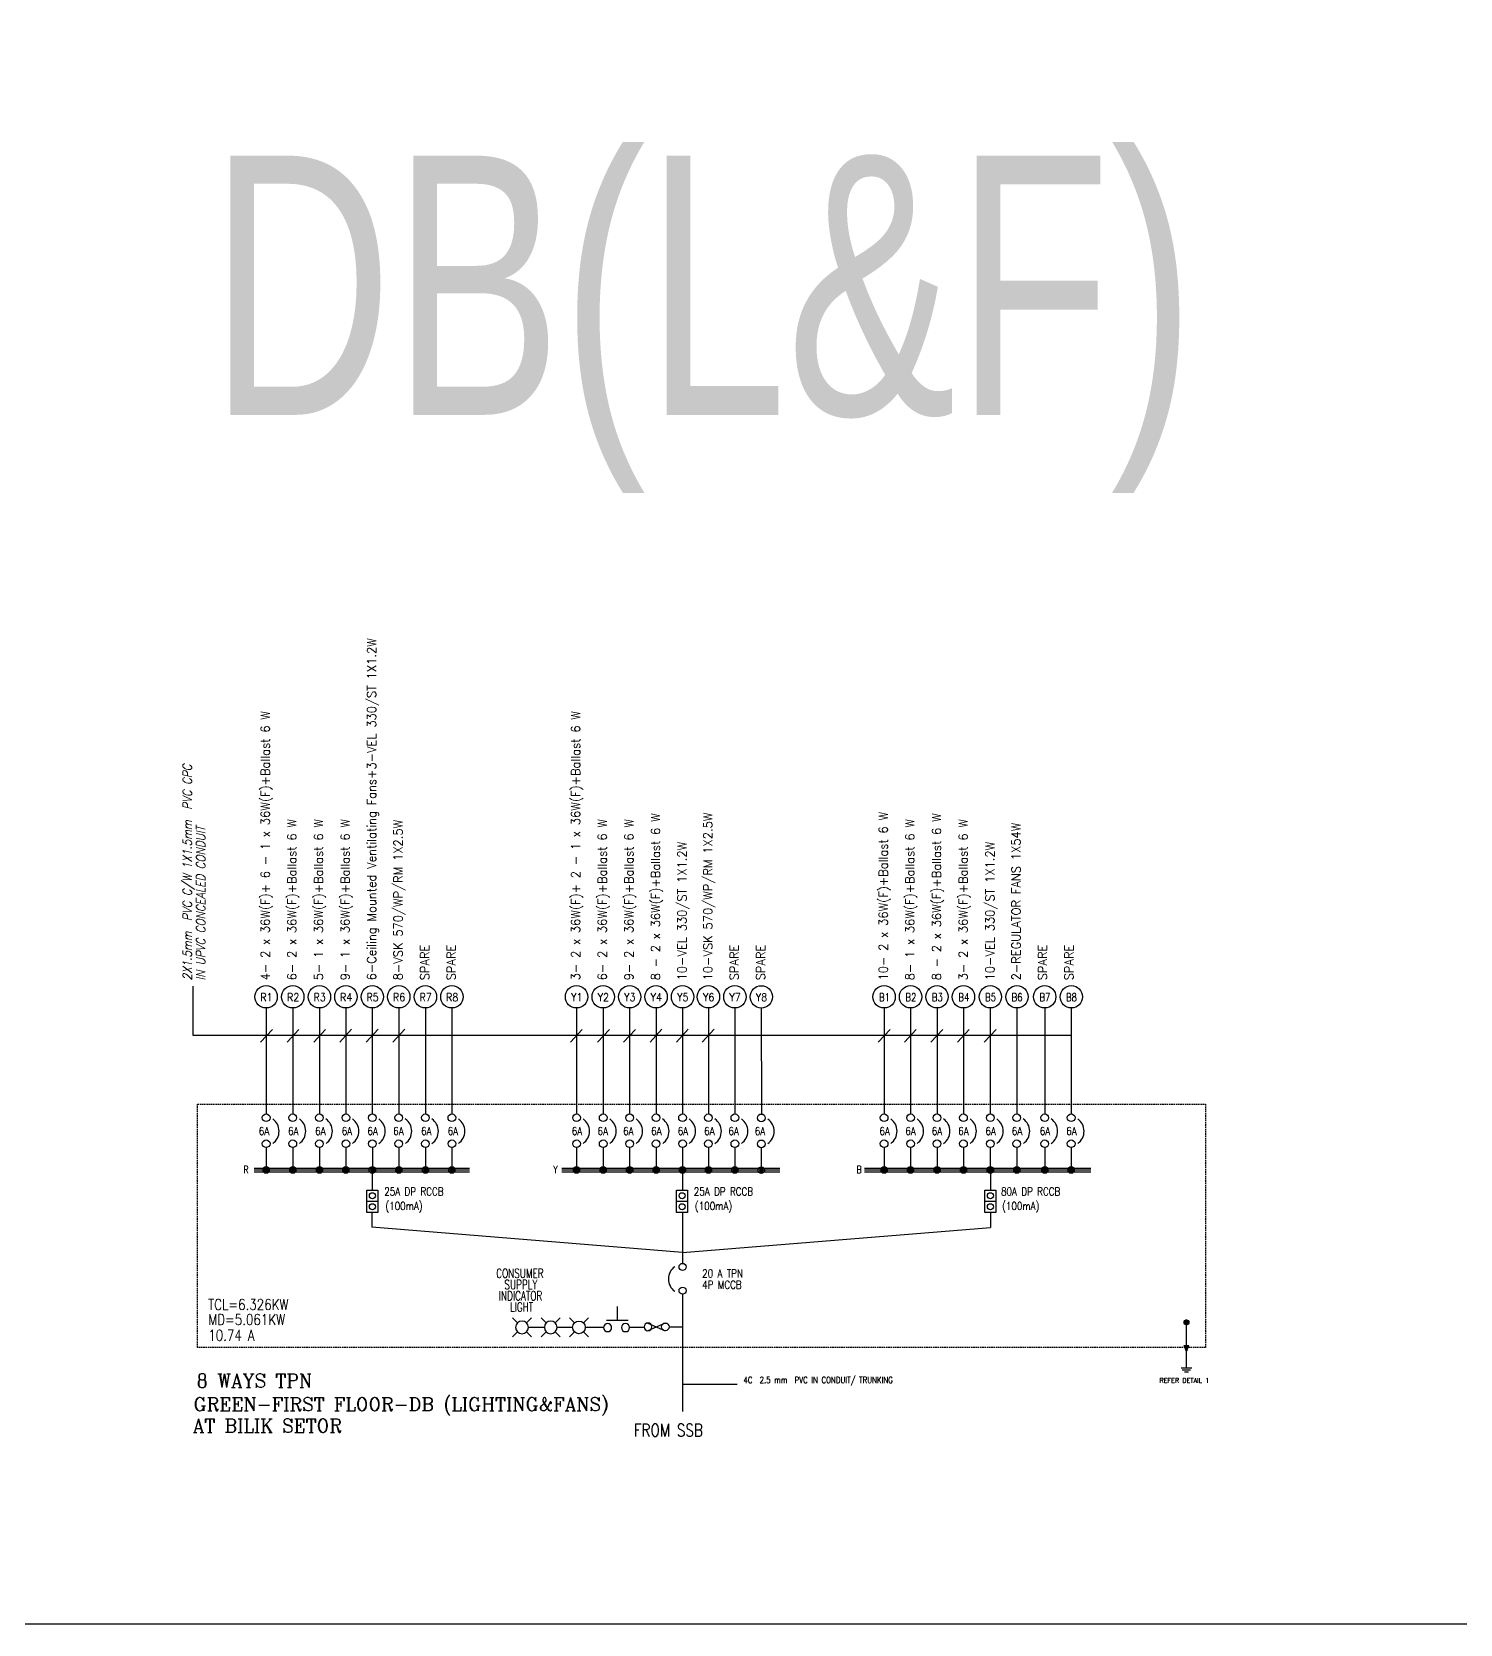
# Model space of a CAD drawing. Header units: inches. Extents: x 11139 to 944748, y -2121 to 162173.
# Drawn here: x 394445 to 466225, y -11 to 79995 of the extents above; entities that cross this region are included whole.
import ezdxf
from ezdxf.enums import TextEntityAlignment as Align

# ---------------------------------------------------------------- set-up
doc = ezdxf.new("R2010")
doc.units = ezdxf.units.IN
doc.header["$MEASUREMENT"] = 0
doc.linetypes.add('HIDDEN', pattern=[0.375, 0.25, -0.125])
for name, color, linetype in [('$_KOD', 7, 'Continuous'), ('BANGUNAN', 4, 'Continuous'), ('LAMPU', 7, 'Continuous'), ('LYT', 7, 'Continuous')]:
    doc.layers.add(name, color=color, linetype=linetype)
doc.styles.add('ITALICC', font='ITALICC.SHX', dxfattribs={"width": 0.7})
doc.styles.add('ROMANC', font='ROMANC', dxfattribs={"width": 0.8, "height": 250})
doc.styles.add('ROMAND', font='ROMAND', dxfattribs={"width": 0.75, "height": 600})
doc.styles.add('ROMANS', font='romans.shx', dxfattribs={"width": 0.5, "height": 400})
doc.styles.add('SANSSERIF', font='SAS_____.pfb', dxfattribs={"width": 0.7, "height": 700})

msp = doc.modelspace()

# ---------------------------------------------------------------- linework, layer by layer
at = {"layer": '$_KOD', "color": 3, "linetype": 'Continuous'}
for p, q in [((402548, 29559, 0), (402548, 32049, 0)), ((406537, 29873, 0), (405943, 29231, 0)), ((407871, 29873, 0), (407278, 29231, 0)), ((409206, 29873, 0), (408613, 29231, 0)), ((410515, 29882, 0), (409922, 29239, 0)), ((411844, 29881, 0), (411251, 29239, 0)), ((413183, 29881, 0), (412590, 29239, 0)), ((422110, 29873, 0), (421517, 29231, 0)), ((423470, 29873, 0), (422877, 29231, 0)), ((424780, 29873, 0), (424187, 29231, 0)), ((426104, 29878, 0), (425511, 29236, 0)), ((427433, 29877, 0), (426840, 29235, 0)), ((428733, 29877, 0), (428140, 29235, 0)), ((437578, 29873, 0), (436985, 29231, 0)), ((438888, 29873, 0), (438295, 29231, 0)), ((440223, 29873, 0), (439630, 29231, 0)), ((441552, 29874, 0), (440959, 29232, 0)), ((442901, 29874, 0), (442307, 29232, 0)), ((446676, 29562, 0), (402548, 29559, 0))]:
    msp.add_line(p, q, dxfattribs=at)
at = {"color": 0}
for p, q in [((406071, 22880, 0), (406071, 22739, 0)), ((406105, 22927, 0), (406105, 22692, 0)), ((406138, 22953, 0), (406138, 22666, 0)), ((406172, 22968, 0), (406172, 22651, 0)), ((406205, 22974, 0), (406205, 22645, 0)), ((406239, 22974, 0), (406239, 22645, 0)), ((406272, 22967, 0), (406272, 22652, 0)), ((406306, 22952, 0), (406306, 22667, 0)), ((406339, 22925, 0), (406339, 22694, 0)), ((406373, 22875, 0), (406373, 22744, 0)), ((407410, 22880, 0), (407410, 22739, 0)), ((407443, 22927, 0), (407443, 22692, 0)), ((407477, 22953, 0), (407477, 22666, 0)), ((407510, 22968, 0), (407510, 22651, 0)), ((407544, 22974, 0), (407544, 22645, 0)), ((407577, 22974, 0), (407577, 22645, 0)), ((407611, 22967, 0), (407611, 22652, 0)), ((407644, 22952, 0), (407644, 22667, 0)), ((407678, 22925, 0), (407678, 22694, 0)), ((407711, 22875, 0), (407711, 22744, 0)), ((408748, 22880, 0), (408748, 22739, 0)), ((408782, 22927, 0), (408782, 22692, 0)), ((408816, 22953, 0), (408816, 22666, 0)), ((408849, 22968, 0), (408849, 22651, 0)), ((408883, 22974, 0), (408883, 22645, 0)), ((408916, 22974, 0), (408916, 22645, 0)), ((408950, 22967, 0), (408950, 22652, 0)), ((408983, 22952, 0), (408983, 22667, 0)), ((409017, 22925, 0), (409017, 22694, 0)), ((409050, 22875, 0), (409050, 22744, 0)), ((410078, 22880, 0), (410078, 22739, 0)), ((410111, 22927, 0), (410111, 22692, 0)), ((410145, 22953, 0), (410145, 22666, 0)), ((410178, 22968, 0), (410178, 22651, 0)), ((410212, 22974, 0), (410212, 22645, 0)), ((410245, 22974, 0), (410245, 22645, 0)), ((410279, 22967, 0), (410279, 22652, 0)), ((410312, 22952, 0), (410312, 22667, 0)), ((410346, 22925, 0), (410346, 22694, 0)), ((410379, 22875, 0), (410379, 22744, 0)), ((411474, 22953, 0), (411474, 22666, 0)), ((411507, 22968, 0), (411507, 22651, 0)), ((411541, 22974, 0), (411541, 22645, 0)), ((411574, 22974, 0), (411574, 22645, 0)), ((411608, 22967, 0), (411608, 22652, 0)), ((411641, 22952, 0), (411641, 22667, 0)), ((412736, 22880, 0), (412736, 22739, 0)), ((412769, 22927, 0), (412769, 22692, 0)), ((412803, 22953, 0), (412803, 22666, 0)), ((412837, 22968, 0), (412837, 22651, 0)), ((412870, 22974, 0), (412870, 22645, 0)), ((412904, 22974, 0), (412904, 22645, 0)), ((412937, 22967, 0), (412937, 22652, 0)), ((412971, 22952, 0), (412971, 22667, 0)), ((413004, 22925, 0), (413004, 22694, 0)), ((413038, 22875, 0), (413038, 22744, 0)), ((414142, 22953, 0), (414142, 22666, 0)), ((414175, 22968, 0), (414175, 22651, 0)), ((414209, 22974, 0), (414209, 22645, 0)), ((414242, 22974, 0), (414242, 22645, 0)), ((414276, 22967, 0), (414276, 22652, 0)), ((414309, 22952, 0), (414309, 22667, 0)), ((415471, 22953, 0), (415471, 22666, 0)), ((415504, 22968, 0), (415504, 22651, 0)), ((415538, 22974, 0), (415538, 22645, 0)), ((415571, 22974, 0), (415571, 22645, 0)), ((415605, 22967, 0), (415605, 22652, 0)), ((415638, 22952, 0), (415638, 22667, 0)), ((421670, 22880, 0), (421670, 22739, 0)), ((421703, 22927, 0), (421703, 22692, 0)), ((421737, 22953, 0), (421737, 22666, 0)), ((421770, 22968, 0), (421770, 22651, 0)), ((421804, 22974, 0), (421804, 22645, 0)), ((421837, 22974, 0), (421837, 22645, 0)), ((421871, 22967, 0), (421871, 22652, 0)), ((421904, 22952, 0), (421904, 22667, 0)), ((421938, 22925, 0), (421938, 22694, 0)), ((421971, 22875, 0), (421971, 22744, 0)), ((423008, 22880, 0), (423008, 22739, 0)), ((423042, 22927, 0), (423042, 22692, 0)), ((423075, 22953, 0), (423075, 22666, 0)), ((423109, 22968, 0), (423109, 22651, 0)), ((423143, 22974, 0), (423143, 22645, 0)), ((423176, 22974, 0), (423176, 22645, 0)), ((423210, 22967, 0), (423210, 22652, 0)), ((423243, 22952, 0), (423243, 22667, 0)), ((423277, 22925, 0), (423277, 22694, 0)), ((423310, 22875, 0), (423310, 22744, 0)), ((424338, 22880, 0), (424338, 22739, 0)), ((424371, 22927, 0), (424371, 22692, 0)), ((424405, 22953, 0), (424405, 22666, 0)), ((424438, 22968, 0), (424438, 22651, 0)), ((424472, 22974, 0), (424472, 22645, 0)), ((424505, 22974, 0), (424505, 22645, 0)), ((424539, 22967, 0), (424539, 22652, 0)), ((424572, 22952, 0), (424572, 22667, 0)), ((424603, 22921, 0), (424603, 22689, 0)), ((424637, 22871, 0), (424637, 22739, 0)), ((425704, 22880, 0), (425704, 22739, 0)), ((425738, 22927, 0), (425738, 22692, 0)), ((425767, 22968, 0), (425767, 22651, 0)), ((425772, 22953, 0), (425772, 22666, 0)), ((425801, 22974, 0), (425801, 22645, 0)), ((425834, 22974, 0), (425834, 22645, 0)), ((425868, 22967, 0), (425868, 22652, 0)), ((425901, 22952, 0), (425901, 22667, 0)), ((425935, 22925, 0), (425935, 22694, 0)), ((425968, 22875, 0), (425968, 22744, 0)), ((426996, 22880, 0), (426996, 22739, 0)), ((426996, 22880, 0), (426996, 22739, 0)), ((427029, 22927, 0), (427029, 22692, 0)), ((427029, 22927, 0), (427029, 22692, 0)), ((427063, 22953, 0), (427063, 22666, 0)), ((427063, 22953, 0), (427063, 22666, 0)), ((427096, 22968, 0), (427096, 22651, 0)), ((427096, 22968, 0), (427096, 22651, 0)), ((427130, 22974, 0), (427130, 22645, 0)), ((427130, 22974, 0), (427130, 22645, 0)), ((427163, 22974, 0), (427163, 22645, 0)), ((427163, 22974, 0), (427163, 22645, 0)), ((427197, 22967, 0), (427197, 22652, 0)), ((427197, 22967, 0), (427197, 22652, 0)), ((427231, 22952, 0), (427231, 22667, 0)), ((427231, 22952, 0), (427231, 22667, 0)), ((427264, 22925, 0), (427264, 22694, 0)), ((427264, 22925, 0), (427264, 22694, 0)), ((427298, 22875, 0), (427298, 22744, 0)), ((427298, 22875, 0), (427298, 22744, 0)), ((428296, 22880, 0), (428296, 22739, 0)), ((428330, 22927, 0), (428330, 22692, 0)), ((428363, 22953, 0), (428363, 22666, 0)), ((428397, 22968, 0), (428397, 22651, 0)), ((428430, 22974, 0), (428430, 22645, 0)), ((428464, 22974, 0), (428464, 22645, 0)), ((428497, 22967, 0), (428497, 22652, 0)), ((428531, 22952, 0), (428531, 22667, 0)), ((428565, 22925, 0), (428565, 22694, 0)), ((428598, 22875, 0), (428598, 22744, 0)), ((429693, 22953, 0), (429693, 22666, 0)), ((429726, 22968, 0), (429726, 22651, 0)), ((429760, 22974, 0), (429760, 22645, 0)), ((429793, 22974, 0), (429793, 22645, 0)), ((429827, 22967, 0), (429827, 22652, 0)), ((429860, 22952, 0), (429860, 22667, 0)), ((431022, 22948, 0), (431022, 22662, 0)), ((431055, 22963, 0), (431055, 22647, 0)), ((431089, 22970, 0), (431089, 22640, 0)), ((431122, 22970, 0), (431122, 22640, 0)), ((431156, 22962, 0), (431156, 22648, 0)), ((431189, 22947, 0), (431189, 22663, 0)), ((437128, 22880, 0), (437128, 22739, 0)), ((437161, 22927, 0), (437161, 22692, 0)), ((437195, 22953, 0), (437195, 22666, 0)), ((437228, 22968, 0), (437228, 22651, 0)), ((437262, 22974, 0), (437262, 22645, 0)), ((437295, 22974, 0), (437295, 22645, 0)), ((437329, 22967, 0), (437329, 22652, 0)), ((437362, 22952, 0), (437362, 22667, 0)), ((437396, 22925, 0), (437396, 22694, 0)), ((437429, 22875, 0), (437429, 22744, 0)), ((438457, 22880, 0), (438457, 22739, 0)), ((438490, 22927, 0), (438490, 22692, 0)), ((438524, 22953, 0), (438524, 22666, 0)), ((438557, 22968, 0), (438557, 22651, 0)), ((438591, 22974, 0), (438591, 22645, 0)), ((438624, 22974, 0), (438624, 22645, 0)), ((438658, 22967, 0), (438658, 22652, 0)), ((438691, 22952, 0), (438691, 22667, 0)), ((438725, 22925, 0), (438725, 22694, 0)), ((438759, 22875, 0), (438759, 22744, 0)), ((439786, 22880, 0), (439786, 22739, 0)), ((439819, 22927, 0), (439819, 22692, 0)), ((439853, 22953, 0), (439853, 22666, 0)), ((439887, 22968, 0), (439887, 22651, 0)), ((439920, 22974, 0), (439920, 22645, 0)), ((439954, 22974, 0), (439954, 22645, 0)), ((439987, 22967, 0), (439987, 22652, 0)), ((440021, 22952, 0), (440021, 22667, 0)), ((440054, 22925, 0), (440054, 22694, 0)), ((440088, 22875, 0), (440088, 22744, 0)), ((441115, 22880, 0), (441115, 22739, 0)), ((441149, 22927, 0), (441149, 22692, 0)), ((441182, 22953, 0), (441182, 22666, 0)), ((441216, 22968, 0), (441216, 22651, 0)), ((441249, 22974, 0), (441249, 22645, 0)), ((441283, 22974, 0), (441283, 22645, 0)), ((441316, 22967, 0), (441316, 22652, 0)), ((441350, 22952, 0), (441350, 22667, 0)), ((441383, 22925, 0), (441383, 22694, 0)), ((441417, 22875, 0), (441417, 22744, 0)), ((442463, 22880, 0), (442463, 22739, 0)), ((442465, 22880, 0), (442465, 22739, 0)), ((442497, 22927, 0), (442497, 22692, 0)), ((442498, 22927, 0), (442498, 22692, 0)), ((442530, 22953, 0), (442530, 22666, 0)), ((442532, 22953, 0), (442532, 22666, 0)), ((442564, 22968, 0), (442564, 22651, 0)), ((442565, 22968, 0), (442565, 22651, 0)), ((442597, 22974, 0), (442597, 22645, 0)), ((442599, 22974, 0), (442599, 22645, 0)), ((442631, 22974, 0), (442631, 22645, 0)), ((442632, 22974, 0), (442632, 22645, 0)), ((442665, 22967, 0), (442665, 22652, 0)), ((442666, 22967, 0), (442666, 22652, 0)), ((442698, 22952, 0), (442698, 22667, 0)), ((442699, 22952, 0), (442699, 22667, 0)), ((442732, 22925, 0), (442732, 22694, 0)), ((442733, 22925, 0), (442733, 22694, 0)), ((442765, 22875, 0), (442765, 22744, 0)), ((442766, 22875, 0), (442766, 22744, 0)), ((443793, 22880, 0), (443793, 22739, 0)), ((443826, 22927, 0), (443826, 22692, 0)), ((443860, 22953, 0), (443860, 22666, 0)), ((443893, 22968, 0), (443893, 22651, 0)), ((443927, 22974, 0), (443927, 22645, 0)), ((443960, 22974, 0), (443960, 22645, 0)), ((443994, 22967, 0), (443994, 22652, 0)), ((444027, 22952, 0), (444027, 22667, 0)), ((444061, 22925, 0), (444061, 22694, 0)), ((444094, 22875, 0), (444094, 22744, 0)), ((445231, 22927, 0), (445231, 22692, 0)), ((445264, 22953, 0), (445264, 22666, 0)), ((445298, 22968, 0), (445298, 22651, 0)), ((445331, 22974, 0), (445331, 22645, 0)), ((445365, 22974, 0), (445365, 22645, 0)), ((445399, 22967, 0), (445399, 22652, 0)), ((445432, 22952, 0), (445432, 22667, 0)), ((445466, 22925, 0), (445466, 22694, 0)), ((446560, 22927, 0), (446560, 22692, 0)), ((446594, 22953, 0), (446594, 22666, 0)), ((446627, 22968, 0), (446627, 22651, 0)), ((446661, 22974, 0), (446661, 22645, 0)), ((446694, 22974, 0), (446694, 22645, 0)), ((446728, 22967, 0), (446728, 22652, 0)), ((446761, 22952, 0), (446761, 22667, 0)), ((446795, 22925, 0), (446795, 22694, 0))]:
    msp.add_line(p, q, dxfattribs=at)
for p, q in [((418602, 15376, 0), (418854, 15124, 0)), ((419559, 15376, 0), (419307, 15124, 0)), ((420044, 15376, 0), (420295, 15124, 0)), ((421000, 15376, 0), (420749, 15124, 0)), ((421459, 15376, 0), (421710, 15124, 0)), ((422415, 15376, 0), (422164, 15124, 0)), ((418854, 14671, 0), (418602, 14419, 0)), ((419307, 14671, 0), (419559, 14419, 0)), ((420201, 14897, 0), (419401, 14897, 0)), ((420295, 14671, 0), (420044, 14419, 0)), ((420749, 14671, 0), (421000, 14419, 0)), ((421616, 14897, 0), (420843, 14897, 0)), ((421710, 14671, 0), (421459, 14419, 0)), ((422164, 14671, 0), (422415, 14419, 0)), ((423176, 14897, 0), (422258, 14897, 0)), ((426278, 15120, 0), (425409, 14734, 0)), ((425409, 15120, 0), (426278, 14734, 0)), ((426450, 14927, 0), (427146, 14927, 0))]:
    msp.add_line(p, q)
at = {"linetype": 'Continuous'}
for p, q in [((424417, 15244, 0), (423326, 15244, 0)), ((423873, 15234, 0), (423873, 15957, 0)), ((425218, 14897, 0), (424463, 14897, 0))]:
    msp.add_line(p, q, dxfattribs=at)
msp.add_lwpolyline([(322665, 160001), (609785, 159483), (609785, -11), (322665, -11)], close=True)
for centre, major_axis, start_param, end_param in [((419080, 14897, 0), (-321, 0), 3.142456, 9.425641), ((420522, 14897, 0), (-321, 0), 3.142456, 9.425641), ((421937, 14897, 0), (-321, 0), 3.142257450994299, 9.425442758173885), ((423380, 14889, 0), (204, 0), -0.000944, 6.282241), ((424281, 14889, 0), (204, 0), -0.000944, 6.282241), ((425409, 14927, 0), (193, 0), -0.001295, 6.28189), ((426278, 14927, 0), (193, 0), -0.002365596403363535, 6.280819710776223)]:
    msp.add_ellipse(centre, major_axis=major_axis, ratio=1, start_param=start_param, end_param=end_param)
at = {"layer": 'BANGUNAN', "color": 255, "linetype": 'Continuous'}
for p, q in [((406221, 30950, 0), (406221, 25626, 0)), ((407559, 30950, 0), (407559, 25626, 0)), ((408898, 30950, 0), (408898, 25626, 0)), ((410227, 30950, 0), (410227, 25626, 0)), ((411556, 30950, 0), (411556, 25626, 0)), ((412885, 30950, 0), (412885, 25626, 0)), ((414224, 30950, 0), (414224, 25626, 0)), ((415553, 30950, 0), (415553, 25626, 0)), ((421819, 30950, 0), (421819, 25626, 0)), ((423158, 30950, 0), (423158, 25626, 0)), ((424487, 30950, 0), (424487, 25626, 0)), ((425816, 30950, 0), (425816, 25626, 0)), ((427145, 30950, 0), (427145, 25626, 0)), ((428446, 30950, 0), (428446, 25626, 0)), ((429775, 30950, 0), (429776, 25626, 0)), ((431104, 30946, 0), (431106, 25622, 0)), ((437277, 30950, 0), (437277, 25626, 0)), ((438606, 30950, 0), (438606, 25626, 0)), ((439935, 30950, 0), (439935, 25626, 0)), ((441265, 30950, 0), (441265, 25626, 0)), ((442613, 30950, 0), (442613, 25626, 0)), ((443942, 30950, 0), (443942, 25626, 0)), ((445347, 30950, 0), (445347, 25626, 0)), ((446676, 30950, 0), (446676, 25626, 0)), ((406221, 23933, 0), (406221, 22809, 0)), ((407560, 23933, 0), (407560, 22809, 0)), ((408898, 23933, 0), (408898, 22809, 0)), ((410227, 23933, 0), (410227, 22809, 0)), ((411557, 23933, 0), (411557, 22809, 0)), ((412886, 23933, 0), (412886, 22809, 0)), ((414224, 23933, 0), (414224, 22809, 0)), ((415554, 23933, 0), (415554, 22809, 0)), ((421819, 23933, 0), (421819, 22809, 0)), ((423158, 23933, 0), (423158, 22809, 0)), ((424487, 23933, 0), (424487, 22809, 0)), ((425816, 23933, 0), (425816, 22809, 0)), ((427146, 23933, 0), (427146, 22809, 0)), ((428446, 23933, 0), (428446, 22809, 0)), ((429775, 23933, 0), (429775, 22809, 0)), ((431104, 23929, 0), (431104, 22805, 0)), ((437277, 23933, 0), (437277, 22809, 0)), ((438607, 23933, 0), (438607, 22809, 0)), ((439936, 23933, 0), (439936, 22809, 0)), ((441265, 23933, 0), (441265, 22809, 0)), ((442613, 23933, 0), (442613, 22809, 0)), ((443942, 23933, 0), (443942, 22809, 0)), ((445347, 23933, 0), (445347, 22809, 0)), ((446676, 23933, 0), (446676, 22809, 0)), ((405624, 22903, 0), (416442, 22903, 0)), ((405624, 22809, 0), (416442, 22809, 0)), ((405624, 22716, 0), (416442, 22716, 0)), ((421088, 22903, 0), (432037, 22903, 0)), ((421088, 22809, 0), (432037, 22809, 0)), ((421088, 22716, 0), (432037, 22716, 0)), ((436291, 22903, 0), (447658, 22903, 0)), ((436291, 22809, 0), (447658, 22809, 0)), ((436291, 22716, 0), (447658, 22716, 0)), ((452471, 13685, 0), (452347, 13989, 0)), ((452471, 13685, 0), (452595, 13989, 0))]:
    msp.add_line(p, q, dxfattribs=at)
at = {"layer": 'BANGUNAN', "color": 255}
for p, q in [((411555, 22809, 0), (411555, 21801, 0)), ((427146, 22809, 0), (427146, 21801, 0)), ((442614, 22809, 0), (442614, 21801, 0)), ((411276, 20676, 0), (411276, 21801, 0)), ((411276, 21801, 0), (411839, 21801, 0)), ((411839, 21801, 0), (411839, 20676, 0)), ((426840, 21801, 0), (427403, 21801, 0)), ((426840, 20676, 0), (426840, 21801, 0)), ((427403, 21801, 0), (427403, 20676, 0)), ((442331, 21801, 0), (442894, 21801, 0)), ((442331, 20676, 0), (442331, 21801, 0)), ((442894, 21801, 0), (442894, 20676, 0)), ((411276, 21239, 0), (411839, 21239, 0)), ((426840, 21239, 0), (427403, 21239, 0)), ((442331, 21239, 0), (442894, 21239, 0)), ((411839, 20676, 0), (411276, 20676, 0)), ((411527, 20676, 0), (411527, 19931, 0)), ((427403, 20676, 0), (426840, 20676, 0)), ((427146, 20676, 0), (427146, 18117, 0)), ((442894, 20676, 0), (442331, 20676, 0)), ((442621, 20666, 0), (442621, 19916, 0)), ((427146, 18669, 0), (411527, 19931, 0)), ((427146, 18669, 0), (442621, 19916, 0)), ((427146, 16571, 0), (427146, 10677, 0)), ((452348, 15149, 0), (452474, 15275, 0)), ((452349, 15169, 0), (452455, 15274, 0)), ((452350, 15132, 0), (452491, 15274, 0)), ((452353, 15117, 0), (452506, 15270, 0)), ((452355, 15193, 0), (452430, 15268, 0)), ((452358, 15103, 0), (452520, 15265, 0)), ((452364, 15091, 0), (452532, 15259, 0)), ((452372, 15080, 0), (452544, 15251, 0)), ((452380, 15069, 0), (452554, 15243, 0)), ((452389, 15060, 0), (452563, 15234, 0)), ((452400, 15052, 0), (452571, 15223, 0)), ((452411, 15045, 0), (452578, 15212, 0)), ((452424, 15039, 0), (452584, 15199, 0)), ((452438, 15034, 0), (452589, 15185, 0)), ((452453, 15031, 0), (452592, 15170, 0)), ((452470, 15030, 0), (452594, 15153, 0)), ((452471, 12872, 0), (452471, 15152, 0)), ((452491, 15031, 0), (452592, 15133, 0)), ((452516, 15038, 0), (452585, 15107, 0)), ((452347, 13989, 0), (452595, 13989, 0)), ((452351, 13980, 0), (452361, 13989, 0)), ((452356, 13966, 0), (452379, 13989, 0)), ((452362, 13953, 0), (452398, 13989, 0)), ((452367, 13940, 0), (452416, 13989, 0)), ((452372, 13927, 0), (452435, 13989, 0)), ((452378, 13913, 0), (452454, 13989, 0)), ((452383, 13900, 0), (452472, 13989, 0)), ((452389, 13887, 0), (452491, 13989, 0)), ((452394, 13874, 0), (452509, 13989, 0)), ((452399, 13861, 0), (452528, 13989, 0)), ((452405, 13847, 0), (452547, 13989, 0)), ((452410, 13834, 0), (452565, 13989, 0)), ((452416, 13821, 0), (452584, 13989, 0)), ((452421, 13808, 0), (452589, 13976, 0)), ((452426, 13794, 0), (452576, 13944, 0)), ((452432, 13781, 0), (452564, 13913, 0)), ((452437, 13768, 0), (452551, 13882, 0)), ((452442, 13755, 0), (452538, 13850, 0)), ((452448, 13741, 0), (452525, 13819, 0)), ((452453, 13728, 0), (452513, 13788, 0)), ((452459, 13715, 0), (452500, 13756, 0)), ((452464, 13702, 0), (452487, 13725, 0)), ((452469, 13689, 0), (452474, 13694, 0)), ((452208, 12872, 0), (452734, 12872, 0)), ((452260, 12767, 0), (452681, 12767, 0)), ((452366, 12661, 0), (452576, 12661, 0))]:
    msp.add_line(p, q, dxfattribs=at)
at = {"layer": 'BANGUNAN', "color": 4, "linetype": 'HIDDEN', "ltscale": 300, "elevation": 0}
msp.add_lwpolyline([(402768, 26119), (453421, 26119), (453421, 13895), (402768, 13895)], close=True, dxfattribs=at)
at = {"layer": 'BANGUNAN', "color": 255, "linetype": 'Continuous'}
for centre, radius in [((406221, 31511, 0), 561), ((407559, 31511, 0), 561), ((408898, 31511, 0), 561), ((410227, 31511, 0), 561), ((411556, 31511, 0), 561), ((412885, 31511, 0), 561), ((414224, 31511, 0), 561), ((415553, 31511, 0), 561), ((421819, 31511, 0), 561), ((423158, 31511, 0), 561), ((424487, 31511, 0), 561), ((425816, 31511, 0), 561), ((427145, 31511, 0), 561), ((428446, 31511, 0), 561), ((429775, 31511, 0), 561), ((431104, 31507, 0), 561), ((437277, 31511, 0), 561), ((438606, 31511, 0), 561), ((439935, 31511, 0), 561), ((441265, 31511, 0), 561), ((442613, 31511, 0), 561), ((443952, 31511, 0), 561), ((445347, 31511, 0), 561), ((446686, 31511, 0), 561), ((406221, 25433, 0), 193), ((407559, 25433, 0), 193), ((408898, 25433, 0), 193), ((410227, 25433, 0), 193), ((411556, 25433, 0), 193), ((412885, 25433, 0), 193), ((414224, 25433, 0), 193), ((415553, 25433, 0), 193), ((421819, 25433, 0), 193), ((423158, 25433, 0), 193), ((424487, 25433, 0), 193), ((425816, 25433, 0), 193), ((427145, 25433, 0), 193), ((428446, 25433, 0), 193), ((429775, 25433, 0), 193), ((431104, 25428, 0), 193), ((437277, 25433, 0), 193), ((438606, 25433, 0), 193), ((439935, 25433, 0), 193), ((441265, 25433, 0), 193), ((442613, 25433, 0), 193), ((443942, 25433, 0), 193), ((445347, 25433, 0), 193), ((446676, 25433, 0), 193), ((406221, 24126, 0), 193), ((407560, 24126, 0), 193), ((408898, 24126, 0), 193), ((410227, 24126, 0), 193), ((411557, 24126, 0), 193), ((412886, 24126, 0), 193), ((414224, 24126, 0), 193), ((415554, 24126, 0), 193), ((421819, 24126, 0), 193), ((423158, 24126, 0), 193), ((424487, 24126, 0), 193), ((425816, 24126, 0), 193), ((427146, 24126, 0), 193), ((428446, 24126, 0), 193), ((429775, 24126, 0), 193), ((431104, 24122, 0), 193), ((437277, 24126, 0), 193), ((438607, 24126, 0), 193), ((439936, 24126, 0), 193), ((441265, 24126, 0), 193), ((442613, 24126, 0), 193), ((443942, 24126, 0), 193), ((445347, 24126, 0), 193), ((446676, 24126, 0), 193), ((406221, 22809, 0), 166), ((407560, 22809, 0), 166), ((408898, 22809, 0), 166), ((410227, 22809, 0), 166), ((411557, 22809, 0), 166), ((412886, 22809, 0), 166), ((414224, 22809, 0), 166), ((415554, 22809, 0), 166), ((421819, 22809, 0), 166), ((423158, 22809, 0), 166), ((424487, 22809, 0), 166), ((425816, 22809, 0), 166), ((427146, 22809, 0), 166), ((427146, 22809, 0), 166), ((428446, 22809, 0), 166), ((429775, 22809, 0), 166), ((431104, 22805, 0), 166), ((437277, 22809, 0), 166), ((438607, 22809, 0), 166), ((439936, 22809, 0), 166), ((441265, 22809, 0), 166), ((442613, 22809, 0), 166), ((442614, 22809, 0), 166), ((443942, 22809, 0), 166), ((445347, 22809, 0), 166), ((446676, 22809, 0), 166), ((411559, 21516, 0), 150), ((427123, 21516, 0), 150), ((442615, 21516, 0), 150), ((411559, 20963, 0), 150), ((427123, 20963, 0), 150), ((442615, 20963, 0), 150), ((427146, 17941, 0), 176), ((427146, 16746, 0), 176), ((452471, 15152, 0), 123)]:
    msp.add_circle(centre, radius, dxfattribs=at)
for centre, start, end in [((406119, 24757, 0), 305.15395, 55.05102), ((407458, 24757, 0), 305.15395, 55.05102), ((408796, 24757, 0), 305.15395, 55.05102), ((410125, 24757, 0), 305.15395, 55.05102), ((411455, 24757, 0), 305.15395, 55.05102), ((412784, 24757, 0), 305.15395, 55.05102), ((414122, 24757, 0), 305.15395, 55.05102), ((415452, 24757, 0), 305.15395, 55.05102), ((421718, 24757, 0), 305.15395, 55.05102), ((423056, 24757, 0), 305.15395, 55.05102), ((424385, 24757, 0), 305.15395, 55.05102), ((425715, 24757, 0), 305.15395, 55.05102), ((427044, 24757, 0), 305.15395, 55.05102), ((428344, 24757, 0), 305.15395, 55.05102), ((429673, 24757, 0), 305.15395, 55.05102), ((431002, 24753, 0), 305.15395, 55.05102), ((437175, 24757, 0), 305.15395, 55.05102), ((438505, 24757, 0), 305.15395, 55.05102), ((439834, 24757, 0), 305.15395, 55.05102), ((441163, 24757, 0), 305.15395, 55.05102), ((442511, 24757, 0), 305.15395, 55.05102), ((443840, 24757, 0), 305.15395, 55.05102), ((445245, 24757, 0), 305.15395, 55.05102), ((446574, 24757, 0), 305.15395, 55.05102), ((427184, 17329, 0), 124.94898, 234.84605)]:
    msp.add_arc(centre, 752, start, end, dxfattribs=at)
at = {"layer": 'LAMPU', "linetype": 'Continuous'}
msp.add_line((427146, 12055, 0), (429894, 12055, 0), dxfattribs=at)

# ---------------------------------------------------------------- texts
at = {"style": 'ROMANS', "width": 0.7}
for s, p in [('CONSUMER', (417784, 17385, 0)), ('SUPPLY', (418196, 16819, 0)), ('INDICATOR ', (417910, 16257, 0)), ('LIGHT', (418471, 15691, 0))]:
    msp.add_text(s, height=464.3, dxfattribs=at).set_placement(p)
at = {"color": 7, "style": 'ROMAND'}
msp.add_text('REFER DETAIL 1', height=234.74, dxfattribs=at).set_placement((451116, 12121, 0))
at = {"layer": 'BANGUNAN', "color": 255, "linetype": 'Continuous'}
for s, height, style, width, p in [('6-Ceiling Mounted Ventilating Fans+3-VEL 330/ST 1X1.2W', 445.5, 'ROMANC', 0.95, (411743, 32334, 0)), ('4- 2 x 36W(F)+ 6 - 1 x 36W(F)+Ballast 6 W', 445.5, 'ROMANC', 0.95, (406398, 32334, 0)), ('3- 2 x 36W(F)+ 2 - 1 x 36W(F)+Ballast 6 W', 445.5, 'ROMANC', 0.95, (421997, 32334, 0)), ('2X1.5mm  PVC C/W 1X1.5mm  PVC CPC', 450, 'ITALICC', 0.85, (402478, 32334, 0)), ('IN UPVC CONCEALED CONDUIT', 450, 'ITALICC', 0.85, (403160, 32334, 0)), ('8 - 2 x 36W(F)+Ballast 6 W', 445.5, 'ROMANC', 0.95, (426013, 32334, 0)), ('10-VSK 570/WP/RM 1X2.5W', 445.5, 'ROMANC', 0.95, (428642, 32334, 0)), ('10- 2 x 36W(F)+Ballast 6 W', 445.5, 'ROMANC', 0.95, (437455, 32334, 0)), ('8 - 2 x 36W(F)+Ballast 6 W', 445.5, 'ROMANC', 0.95, (440132, 32334, 0)), ('6- 2 x 36W(F)+Ballast 6 W', 445.5, 'ROMANC', 0.95, (407737, 32334, 0)), ('5- 1 x 36W(F)+Ballast 6 W', 445.5, 'ROMANC', 0.95, (409076, 32334, 0)), ('9- 1 x 36W(F)+Ballast 6 W', 445.5, 'ROMANC', 0.95, (410414, 32334, 0)), ('8-VSK 570/WP/RM 1X2.5W', 445.5, 'ROMANC', 0.95, (413073, 32334, 0)), ('6- 2 x 36W(F)+Ballast 6 W', 445.5, 'ROMANC', 0.95, (423335, 32334, 0)), ('9- 2 x 36W(F)+Ballast 6 W', 445.5, 'ROMANC', 0.95, (424674, 32334, 0)), ('8- 1 x 36W(F)+Ballast 6 W', 445.5, 'ROMANC', 0.95, (438793, 32334, 0)), ('3- 2 x 36W(F)+Ballast 6 W', 445.5, 'ROMANC', 0.95, (441471, 32334, 0)), ('2-REGULATOR FANS 1X54W', 445.5, 'ROMANC', 0.95, (444129, 32334, 0)), ('10-VEL 330/ST 1X1.2W', 445.5, 'ROMANC', 0.95, (427342, 32334, 0)), ('10-VEL 330/ST 1X1.2W', 445.5, 'ROMANC', 0.95, (442819, 32334, 0)), ('SPARE', 445.5, 'ROMANC', 0.95, (414411, 32334, 0)), ('SPARE', 445.5, 'ROMANC', 0.95, (415740, 32334, 0)), ('SPARE', 445.5, 'ROMANC', 0.95, (429962, 32334, 0)), ('SPARE', 445.5, 'ROMANC', 0.95, (431291, 32334, 0)), ('SPARE', 445.5, 'ROMANC', 0.95, (445458, 32334, 0)), ('SPARE', 445.5, 'ROMANC', 0.95, (446787, 32334, 0))]:
    msp.add_text(s, height=height, rotation=90, dxfattribs=dict(at, style=style, width=width)).set_placement(p)
at = {"layer": 'BANGUNAN', "color": 255, "linetype": 'Continuous', "style": 'ROMANS'}
for s, width, p in [('R1', 0.9, (406235, 31294, 0)), ('R2', 0.9, (407574, 31294, 0)), ('R3', 0.9, (408912, 31294, 0)), ('R4', 0.9, (410241, 31294, 0)), ('R5', 0.9, (411571, 31294, 0)), ('R6', 0.9, (412900, 31294, 0)), ('R7', 0.9, (414238, 31294, 0)), ('R8', 0.9, (415568, 31294, 0)), ('Y1', 0.9, (421833, 31294, 0)), ('Y2', 0.9, (423167, 31294, 0)), ('Y3', 0.9, (424497, 31294, 0)), ('Y4', 0.9, (425826, 31294, 0)), ('Y5', 0.9, (427160, 31294, 0)), ('Y6', 0.9, (428460, 31294, 0)), ('Y7', 0.9, (429784, 31294, 0)), ('Y8', 0.9, (431114, 31290, 0)), ('B1', 0.8, (437291, 31294, 0)), ('B2', 0.8, (438621, 31294, 0)), ('B3', 0.8, (439950, 31294, 0)), ('B4', 0.8, (441279, 31294, 0)), ('B5', 0.8, (442627, 31294, 0)), ('B6', 0.8, (443956, 31294, 0)), ('B7', 0.8, (445361, 31294, 0)), ('B8', 0.8, (446690, 31294, 0))]:
    msp.add_text(s, height=390.9, dxfattribs=dict(at, width=width)).set_placement(p, align=Align.CENTER)
at = {"layer": 'BANGUNAN', "color": 255, "linetype": 'Continuous', "width": 0.8}
for s, height, style, p in [('6A', 402.1, 'ROMANS', (405854, 24566, 0)), ('6A', 402.1, 'ROMANS', (407321, 24566, 0)), ('6A', 402.1, 'ROMANS', (408685, 24566, 0)), ('6A', 402.1, 'ROMANS', (410016, 24566, 0)), ('6A', 402.1, 'ROMANS', (411312, 24566, 0)), ('6A', 402.1, 'ROMANS', (412609, 24566, 0)), ('6A', 402.1, 'ROMANS', (414011, 24566, 0)), ('6A', 402.1, 'ROMANS', (415342, 24566, 0)), ('6A', 402.1, 'ROMANS', (421581, 24566, 0)), ('6A', 402.1, 'ROMANS', (422877, 24566, 0)), ('6A', 402.1, 'ROMANS', (424162, 24566, 0)), ('6A', 402.1, 'ROMANS', (425572, 24566, 0)), ('6A', 402.1, 'ROMANS', (426903, 24566, 0)), ('6A', 402.1, 'ROMANS', (428234, 24566, 0)), ('6A', 402.1, 'ROMANS', (429450, 24566, 0)), ('6A', 402.1, 'ROMANS', (430779, 24561, 0)), ('6A', 402.1, 'ROMANS', (437044, 24566, 0)), ('6A', 402.1, 'ROMANS', (438341, 24566, 0)), ('6A', 402.1, 'ROMANS', (439671, 24566, 0)), ('6A', 402.1, 'ROMANS', (441002, 24566, 0)), ('6A', 402.1, 'ROMANS', (442367, 24566, 0)), ('6A ', 402.1, 'ROMANS', (443697, 24566, 0)), ('6A', 402.1, 'ROMANS', (445101, 24566, 0)), ('6A', 402.1, 'ROMANS', (446431, 24566, 0)), ('R', 355, 'ROMAND', (405079, 22654, 0)), ('Y', 355, 'ROMAND', (420647, 22654, 0)), ('B', 355, 'ROMAND', (435893, 22654, 0)), ('25A DP RCCB', 402.1, 'ROMANS', (412156, 21526, 0)), ('25A DP RCCB', 402.1, 'ROMANS', (427712, 21526, 0)), ('80A DP RCCB', 402.1, 'ROMANS', (443151, 21526, 0)), ('(100mA)', 402.1, 'ROMANS', (412211, 20800, 0)), ('(100mA)', 402.1, 'ROMANS', (427766, 20800, 0)), ('(100mA)', 402.1, 'ROMANS', (443206, 20800, 0)), ('20 A TPN', 402.1, 'ROMANS', (428131, 17410, 0)), ('4P MCCB', 402.1, 'ROMANS', (428131, 16840, 0)), ('TCL=6.326KW', 546.75, 'ROMANS', (403310, 15774, 0)), ('MD=5.061KW', 546.8, 'ROMANS', (403310, 15020, 0)), ('10.74 A', 546.8, 'ROMANS', (403310, 14230, 0)), ('FROM SSB', 625.5, 'ROMANS', (424695, 9422, 0))]:
    msp.add_text(s, height=height, dxfattribs=dict(at, style=style)).set_placement(p)
at = {"layer": 'BANGUNAN', "color": 255, "linetype": 'Continuous', "style": 'ROMANC'}
for s, p in [('8 WAYS TPN ', (402717, 11886, 0)), ('GREEN-FIRST FLOOR-DB (LIGHTING&FANS)', (402563, 10703, 0)), ('AT BILIK SETOR', (402535, 9625, 0))]:
    msp.add_text(s, height=675, dxfattribs=at).set_placement(p)
at = {"layer": 'LAMPU', "color": 7, "lineweight": 100, "ltscale": 5, "style": 'SANSSERIF', "width": 0.7}
msp.add_text('DB(L&F)', height=13024.5, dxfattribs=at).set_placement((403371, 60750))
at = {"layer": 'LYT', "color": 7, "linetype": 'Continuous', "style": 'ROMAND', "width": 0.8}
msp.add_text('4C  2.5 mm  PVC IN CONDUIT/ TRUNKING', height=324, dxfattribs=at).set_placement((430207, 12095, 0))

doc.saveas('drawing.dxf')
